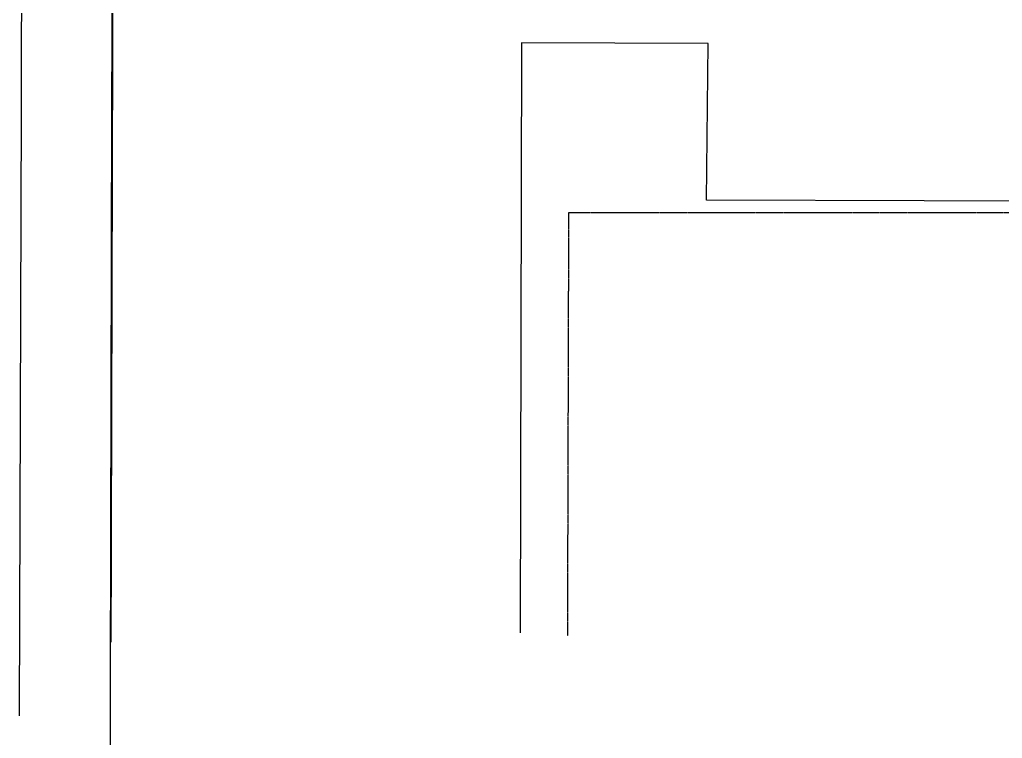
# Model space of a CAD drawing. Header units: millimetres. Extents: x -1798295 to -1733564, y -52013 to 52701.
# Drawn here: x -1795543 to -1769729, y -31013 to -12124 of the extents above; entities that cross this region are included whole.
import ezdxf

# ---------------------------------------------------------------- set-up
doc = ezdxf.new("R2010")
doc.units = ezdxf.units.MM
doc.linetypes.add('HIDDEN2', pattern=[0.1875, 0.125, -0.0625])
doc.linetypes.add('STRICHLINIE', pattern=[0.75, 0.5, -0.25])
for name, color, linetype in [('01-BFL-G00-L03-M0', 10, 'Continuous'), ('02-TWB-G00-L03-M0', 5, 'Continuous'), ('09-SYM-G00-L03-GEHSTEIG', 8, 'Continuous')]:
    doc.layers.add(name, color=color, linetype=linetype)

msp = doc.modelspace()

# ---------------------------------------------------------------- linework, layer by layer
at = {"layer": '01-BFL-G00-L03-M0', "color": 251, "linetype": 'HIDDEN2', "ltscale": 3, "true_color": 0x636466}
msp.add_lwpolyline([(-1792925.2966, 52700.848), (-1792964.7288, 22419.1604), (-1792964.8981, 22289.1605), (-1793057.1879, 4208.2255), (-1793146.6675, -28487.2083)], dxfattribs=at)
at = {"layer": '01-BFL-G00-L03-M0', "color": 251, "linetype": 'STRICHLINIE', "true_color": 0x636466}
msp.add_lwpolyline([(-1781146.1578, -28317.3599), (-1781115.7099, -17191.8726), (-1750943.3323, -17191.8722), (-1750943.3339, -25966.5351), (-1751035.1466, -37829.487)], dxfattribs=at)
at = {"layer": '02-TWB-G00-L03-M0', "color": 251, "true_color": 0x636466}
msp.add_lwpolyline([(-1793211.0529, -52013.3351), (-1793125.2888, -14531.5097), (-1793041.5871, 4168.8716), (-1782192.0707, 4242.111), (-1782345.0969, -9060.9684), (-1777493.4417, -9089.9883), (-1777417.4106, -5173.8521), (-1766054.1809, -5191.0112), (-1766054.1809, -5191.0112), (-1766069.1257, -16907.703), (-1777502.1888, -16869.2048), (-1777458.8004, -12750.6576), (-1782358.2589, -12736.2952), (-1782395.5173, -28238.2664)], dxfattribs=at)
at = {"layer": '09-SYM-G00-L03-GEHSTEIG', "color": 251, "true_color": 0x636466}
msp.add_lwpolyline([(-1795542.9153, -30424.7512), (-1795491.2017, -14524.6111), (-1795460.7028, 4251.05), (-1795444.2022, 22276.814), (-1795416.0019, 37370.8875)], dxfattribs=at)

doc.saveas('drawing.dxf')
